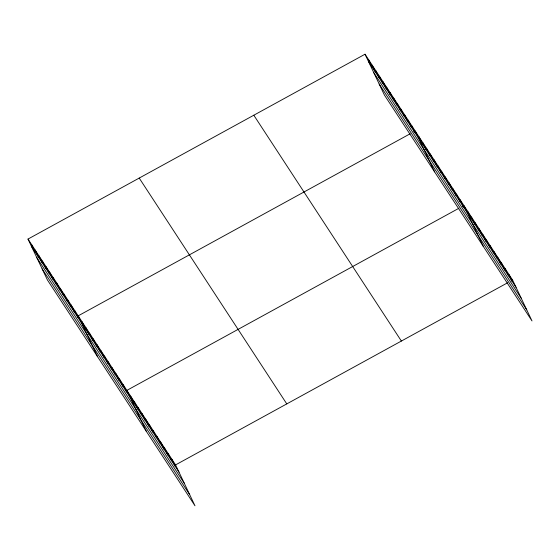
<?xml version="1.0" encoding="UTF-8"?>
<svg xmlns="http://www.w3.org/2000/svg" width="560" height="560" viewBox="0 0 560 560"><rect width="100%" height="100%" fill="white"/><g stroke="black" fill="none" stroke-linecap="round" stroke-linejoin="round"><path stroke-width="0.84" d="M28 239.071L175.567 464.905L194.978 505.778L47.411 279.951L28 239.071L365.022 54.222L512.589 280.049L532 320.929L384.433 95.095L365.022 54.222M410.207 133.742L78.169 315.854L97.58 356.734M413.77 131.782L415.198 131.005L434.609 171.878M458.906 208.264L126.868 390.376L146.279 431.256M462.469 206.304L463.897 205.527L483.301 246.4M175.567 464.905L507.598 282.786M511.161 280.833L512.589 280.049M368.501 61.537L516.061 287.364M373.758 72.611L521.325 298.438M379.176 84.021L526.743 309.848M253.806 115.22L401.373 341.047M139.216 178.073L286.783 403.9M31.472 246.386L179.039 472.22M36.729 257.467L184.296 483.294M42.154 268.877L189.714 494.704M508.844 274.316L512.316 281.631M505.099 268.583L508.571 275.898M501.354 262.85L504.826 270.165M497.609 257.117L501.081 264.432M493.864 251.384L497.336 258.699M490.112 245.651L493.591 252.966M486.367 239.918L489.839 247.233M482.622 234.185L486.094 241.5M478.877 228.452L482.349 235.767M475.132 222.726L478.604 230.034M471.387 216.993L474.859 224.301M467.642 211.26L471.114 218.575M460.145 199.794L463.624 207.109M456.4 194.061L459.872 201.376M452.655 188.328L456.127 195.643M448.91 182.595L452.382 189.91M445.165 176.862L448.637 184.177M441.42 171.129L444.892 178.444M437.675 165.396L441.147 172.711M433.93 159.663L437.402 166.978M430.178 153.93L433.657 161.245M426.433 148.197L429.905 155.512M422.688 142.464L426.16 149.779M418.943 136.731L422.415 144.046M411.614 125.517L415.086 132.832M408.03 120.036L411.502 127.344M404.446 114.548L407.918 121.863M400.862 109.067L404.334 116.375M397.278 103.579L400.75 110.894M393.694 98.098L397.166 105.406M390.11 92.61L393.582 99.925M386.526 87.129L389.998 94.444M382.942 81.641L386.414 88.956M379.358 76.16L382.83 83.475M375.774 70.672L379.246 77.987M372.19 65.191L375.669 72.506M368.606 59.703L372.085 67.018M171.822 459.172L175.294 466.487M168.07 453.439L171.549 460.754M164.325 447.706L167.797 455.021M160.58 441.973L164.052 449.288M156.835 436.24L160.307 443.555M153.09 430.507L156.562 437.822M149.345 424.774L152.817 432.089M145.6 419.041L149.072 426.356M141.855 413.308L145.327 420.623M138.103 407.575L141.582 414.89M134.358 401.842L137.83 409.157M130.613 396.109L134.085 403.424M123.123 384.65L126.595 391.958M119.378 378.917L122.85 386.225M115.633 373.184L119.105 380.499M111.888 367.451L115.36 374.766M108.136 361.718L111.615 369.033M104.391 355.985L107.863 363.3M100.646 350.252L104.118 357.567M96.901 344.519L100.373 351.834M93.156 338.786L96.628 346.101M89.411 333.053L92.883 340.368M85.666 327.32L89.138 334.635M81.921 321.587L85.393 328.902M74.585 310.373L78.064 317.688M71.008 304.885L74.48 312.2M67.424 299.404L70.896 306.719M63.84 293.916L67.312 301.231M60.256 288.435L63.728 295.75M56.672 282.947L60.144 290.262M53.088 277.466L56.56 284.781M49.504 271.978L52.976 279.293M45.92 266.497L49.392 273.812M42.336 261.009L45.808 268.324M38.752 255.528L42.224 262.843M35.168 250.04L38.64 257.355M31.584 244.559L35.056 251.874"/></g></svg>
